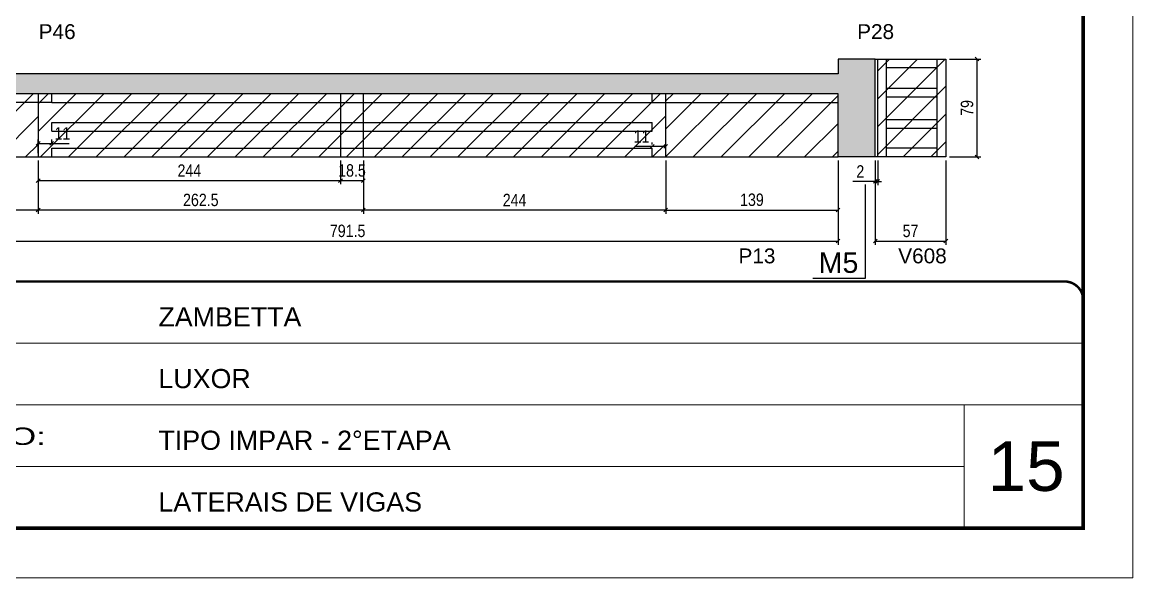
# Model space of a CAD drawing. Extents: x 3309 to 9563, y -2522 to 14608.
# Drawn here: x 7082 to 7978, y 10112 to 10561 of the extents above; entities that cross this region are included whole.
import ezdxf

# ---------------------------------------------------------------- set-up
doc = ezdxf.new("R2010")
doc.units = 0
doc.linetypes.add('CONTINUO', pattern=[0])
doc.linetypes.add('DASHED', pattern=[0.75, 0.5, -0.25])
for name, color, linetype in [('5', 5, 'Continuous'), ('COTA', 241, 'Continuous'), ('NOMENCLATURA', 7, 'Continuous'), ('Painéis', 200, 'Continuous'), ('SARR_2.2x7', 40, 'Continuous')]:
    doc.layers.add(name, color=color, linetype=linetype)
for name, color, linetype, lineweight in [('CARIMBO', 255, 'Continuous', 9), ('Folhas', 255, 'Continuous', 9), ('Hachura', 251, 'Continuous', 9), ('SARRAFO DE PRESSAO', 251, 'DASHED', 9)]:
    doc.layers.add(name, color=color, linetype=linetype, lineweight=lineweight)
doc.styles.add('ARIAL', font='arial.ttf')
doc.styles.add('COTA TECNICA', font='techl___.ttf', dxfattribs={"height": 10})
doc.styles.get("Standard").update_dxf_attribs({"font": 'arial.ttf'})
doc.styles.add('Tecnologia', font='')
doc.styles.get('Tecnologia').set_extended_font_data('Forgotten Futurist')
doc.dimstyles.new('PAINEL', dxfattribs={"dimtxt": 10, "dimasz": 3, "dimexe": 3, "dimexo": 3, "dimgap": 3, "dimtad": 1, "dimdec": 1, "dimzin": 12, "dimdsep": 46, "dimtxsty": 'COTA TECNICA', "dimblk1": 'OBLIQUE', "dimblk2": 'OBLIQUE', "dimsah": 1, "dimcen": 0.9, "dimclrd": 4, "dimclre": 4, "dimclrt": 240, "dimadec": 1, "dimazin": 3, "dimtfac": 1, "dimtdec": 1, "dimtmove": 0, "dimatfit": 3, "dimfxl": 1, "dimtolj": 1, "dimtzin": 12, "dimarcsym": 0})

# ---------------------------------------------------------------- blocks, each defined once
blk = doc.blocks.new('9999999999')
at = {"color": 30, "linetype": 'CONTINUO'}
for p, q in [((98564.56, 34379.64), (99583.98, 34379.64)), ((98564.56, 34329.83), (99487.98, 34329.83)), ((99583.98, 34329.83), (99487.98, 34329.83)), ((99487.98, 34329.83), (99487.98, 34230.21)), ((98564.56, 34280.02), (99487.98, 34280.02))]:
    blk.add_line(p, q, dxfattribs=at)
at = {"color": 30, "linetype": 'CONTINUO', "const_width": 2}
blk.add_lwpolyline([(99583.98, 34230.21), (99583.98, 34414.45, 0.414214), (99568.98, 34429.45), (98228.98, 34429.45, 0.414214), (98213.98, 34414.45), (98213.98, 34245.21, 0.414214), (98228.98, 34230.21), (99583.98, 34230.21)], format="xyb", dxfattribs=at)
at = {"layer": 'Folhas'}
blk.add_lwpolyline([(98138.98, 34190.21), (99623.98, 34190.21), (99623.98, 35240.21), (98138.98, 35240.21)], close=True, dxfattribs=at)
at = {"layer": 'Folhas', "color": 30, "const_width": 3}
blk.add_lwpolyline([(98213.98, 34230.21), (99583.98, 34230.21), (99583.98, 35200.21), (98213.98, 35200.21)], close=True, dxfattribs=at)
at = {"color": 7, "linetype": 'Continuous', "ltscale": 5, "style": 'ARIAL'}
for s, height, p in [('ZAMBETTA', 15.483, (98837.68, 34393.13)), ('LUXOR', 15.483, (98837.68, 34343.32)), ('TIPO IMPAR - 2°ETAPA', 15.4829, (98837.68, 34293.51)), ('LATERAIS DE VIGAS', 15.4829, (98837.68, 34243.7))]:
    blk.add_text(s, height=height, dxfattribs=at).set_placement(p)
at = {"layer": 'Folhas', "color": 7, "style": 'Tecnologia', "width": 1.5}
blk.add_text('PAVIMENTO:', height=14, dxfattribs=at).set_placement((98573.65, 34297.5))
blk = doc.blocks.new('_Oblique')
at = {"color": 0, "linetype": 'ByBlock', "lineweight": -2}
blk.add_line((-0.5, -0.5), (0.5, 0.5), dxfattribs=at)
blk = doc.blocks.new('*D530')
at = {"layer": 'COTA', "color": 4, "lineweight": -2, "transparency": 16777216}
for p, q in [((7770.01, 10449), (7770.01, 10381.05)), ((7827.01, 10449), (7827.01, 10381.05)), ((7770.01, 10384.05), (7827.01, 10384.05))]:
    blk.add_line(p, q, dxfattribs=at)
at = {"layer": 'Defpoints', "color": 0, "transparency": 16777216}
for p in [(7770.01, 10452), (7827.01, 10452), (7827.01, 10384.05)]:
    blk.add_point(p, dxfattribs=at)
at = {"layer": 'COTA', "color": 4, "lineweight": -2, "transparency": 16777216, "xscale": 3, "yscale": 3, "zscale": 3, "rotation": 180}
blk.add_blockref('_Oblique', (7770.01, 10384.05), dxfattribs=at)
at = {"layer": 'COTA', "color": 4, "lineweight": -2, "transparency": 16777216, "xscale": 3, "yscale": 3, "zscale": 3}
blk.add_blockref('_Oblique', (7827.01, 10384.05), dxfattribs=at)
at = {"layer": 'COTA', "color": 240, "transparency": 16777216, "insert": (7798.51, 10392.16), "char_height": 10, "attachment_point": 5, "style": 'COTA TECNICA'}
blk.add_mtext('\\A1;57', dxfattribs=at)
blk = doc.blocks.new('*D531')
at = {"layer": 'COTA', "color": 4, "lineweight": -2, "transparency": 16777216}
for p, q in [((6948.51, 10449), (6948.51, 10381.05)), ((7740.01, 10449), (7740.01, 10381.05)), ((6948.51, 10384.05), (7740.01, 10384.05))]:
    blk.add_line(p, q, dxfattribs=at)
at = {"layer": 'Defpoints', "color": 0, "transparency": 16777216}
for p in [(6948.51, 10452), (7740.01, 10452), (7740.01, 10384.05)]:
    blk.add_point(p, dxfattribs=at)
at = {"layer": 'COTA', "color": 4, "lineweight": -2, "transparency": 16777216, "xscale": 3, "yscale": 3, "zscale": 3, "rotation": 180}
blk.add_blockref('_Oblique', (6948.51, 10384.05), dxfattribs=at)
at = {"layer": 'COTA', "color": 4, "lineweight": -2, "transparency": 16777216, "xscale": 3, "yscale": 3, "zscale": 3}
blk.add_blockref('_Oblique', (7740.01, 10384.05), dxfattribs=at)
at = {"layer": 'COTA', "color": 240, "transparency": 16777216, "insert": (7344.26, 10392.19), "char_height": 10, "attachment_point": 5, "style": 'COTA TECNICA'}
blk.add_mtext('\\A1;791.5', dxfattribs=at)
blk = doc.blocks.new('*D532')
at = {"layer": 'COTA', "color": 4, "lineweight": -2, "transparency": 16777216}
for p, q in [((7094.51, 10449), (7094.51, 10429.85)), ((7338.51, 10449), (7338.51, 10429.85)), ((7094.51, 10432.85), (7338.51, 10432.85))]:
    blk.add_line(p, q, dxfattribs=at)
at = {"layer": 'Defpoints', "color": 0, "transparency": 16777216}
for p in [(7094.51, 10452), (7338.51, 10452), (7338.51, 10432.85)]:
    blk.add_point(p, dxfattribs=at)
at = {"layer": 'COTA', "color": 4, "lineweight": -2, "transparency": 16777216, "xscale": 3, "yscale": 3, "zscale": 3, "rotation": 180}
blk.add_blockref('_Oblique', (7094.51, 10432.85), dxfattribs=at)
at = {"layer": 'COTA', "color": 4, "lineweight": -2, "transparency": 16777216, "xscale": 3, "yscale": 3, "zscale": 3}
blk.add_blockref('_Oblique', (7338.51, 10432.85), dxfattribs=at)
at = {"layer": 'COTA', "color": 240, "transparency": 16777216, "insert": (7216.51, 10440.92), "char_height": 10, "attachment_point": 5, "style": 'COTA TECNICA'}
blk.add_mtext('\\A1;244', dxfattribs=at)
blk = doc.blocks.new('*D522')
at = {"layer": 'COTA', "color": 4, "lineweight": -2, "transparency": 16777216}
for p, q in [((7601.01, 10449), (7601.01, 10406.06)), ((7740.01, 10449), (7740.01, 10406.06)), ((7601.01, 10409.06), (7740.01, 10409.06))]:
    blk.add_line(p, q, dxfattribs=at)
at = {"layer": 'Defpoints', "color": 0, "transparency": 16777216}
for p in [(7601.01, 10452), (7740.01, 10452), (7740.01, 10409.06)]:
    blk.add_point(p, dxfattribs=at)
at = {"layer": 'COTA', "color": 4, "lineweight": -2, "transparency": 16777216, "xscale": 3, "yscale": 3, "zscale": 3, "rotation": 180}
blk.add_blockref('_Oblique', (7601.01, 10409.06), dxfattribs=at)
at = {"layer": 'COTA', "color": 4, "lineweight": -2, "transparency": 16777216, "xscale": 3, "yscale": 3, "zscale": 3}
blk.add_blockref('_Oblique', (7740.01, 10409.06), dxfattribs=at)
at = {"layer": 'COTA', "color": 240, "transparency": 16777216, "insert": (7670.51, 10417.31), "char_height": 10, "attachment_point": 5, "style": 'COTA TECNICA'}
blk.add_mtext('\\A1;139', dxfattribs=at)
blk = doc.blocks.new('*D533')
at = {"layer": 'COTA', "color": 4, "lineweight": -2, "transparency": 16777216}
for p, q in [((7338.51, 10449), (7338.51, 10429.85)), ((7357.01, 10449), (7357.01, 10429.85)), ((7338.51, 10432.85), (7357.01, 10432.85))]:
    blk.add_line(p, q, dxfattribs=at)
at = {"layer": 'Defpoints', "color": 0, "transparency": 16777216}
for p in [(7338.51, 10452), (7357.01, 10452), (7357.01, 10432.85)]:
    blk.add_point(p, dxfattribs=at)
at = {"layer": 'COTA', "color": 4, "lineweight": -2, "transparency": 16777216, "xscale": 3, "yscale": 3, "zscale": 3, "rotation": 180}
blk.add_blockref('_Oblique', (7338.51, 10432.85), dxfattribs=at)
at = {"layer": 'COTA', "color": 4, "lineweight": -2, "transparency": 16777216, "xscale": 3, "yscale": 3, "zscale": 3}
blk.add_blockref('_Oblique', (7357.01, 10432.85), dxfattribs=at)
at = {"layer": 'COTA', "color": 240, "transparency": 16777216, "insert": (7347.76, 10440.98), "char_height": 10, "attachment_point": 5, "style": 'COTA TECNICA'}
blk.add_mtext('\\A1;18.5', dxfattribs=at)
blk = doc.blocks.new('*D537')
at = {"layer": 'COTA', "color": 4, "lineweight": -2, "transparency": 16777216}
for p, q in [((7094.51, 10449), (7094.51, 10406.06)), ((7357.01, 10449), (7357.01, 10406.06)), ((7357.01, 10409.06), (7094.51, 10409.06))]:
    blk.add_line(p, q, dxfattribs=at)
at = {"layer": 'Defpoints', "color": 0, "transparency": 16777216}
for p in [(7094.51, 10452), (7357.01, 10452), (7094.51, 10409.06)]:
    blk.add_point(p, dxfattribs=at)
at = {"layer": 'COTA', "color": 4, "lineweight": -2, "transparency": 16777216, "xscale": 3, "yscale": 3, "zscale": 3, "rotation": 180}
blk.add_blockref('_Oblique', (7094.51, 10409.06), dxfattribs=at)
at = {"layer": 'COTA', "color": 4, "lineweight": -2, "transparency": 16777216, "xscale": 3, "yscale": 3, "zscale": 3}
blk.add_blockref('_Oblique', (7357.01, 10409.06), dxfattribs=at)
at = {"layer": 'COTA', "color": 240, "transparency": 16777216, "insert": (7225.76, 10417.17), "char_height": 10, "attachment_point": 5, "style": 'COTA TECNICA'}
blk.add_mtext('\\A1;262.5', dxfattribs=at)
blk = doc.blocks.new('*D538')
at = {"layer": 'COTA', "color": 4, "lineweight": -2, "transparency": 16777216}
for p, q in [((7590.01, 10460.47), (7575.92, 10460.47)), ((7590.01, 10462), (7590.01, 10463.47)), ((7601.01, 10460.47), (7590.01, 10460.47)), ((7601.01, 10462), (7601.01, 10463.47))]:
    blk.add_line(p, q, dxfattribs=at)
at = {"layer": 'Defpoints', "color": 0, "transparency": 16777216}
for p in [(7590.01, 10460.47), (7590.01, 10459), (7601.01, 10459)]:
    blk.add_point(p, dxfattribs=at)
at = {"layer": 'COTA', "color": 4, "lineweight": -2, "transparency": 16777216, "xscale": 3, "yscale": 3, "zscale": 3, "rotation": 180}
blk.add_blockref('_Oblique', (7590.01, 10460.47), dxfattribs=at)
at = {"layer": 'COTA', "color": 4, "lineweight": -2, "transparency": 16777216, "xscale": 3, "yscale": 3, "zscale": 3}
blk.add_blockref('_Oblique', (7601.01, 10460.47), dxfattribs=at)
at = {"layer": 'COTA', "color": 240, "transparency": 16777216, "insert": (7581.47, 10468.53), "char_height": 10, "attachment_point": 5, "style": 'COTA TECNICA'}
blk.add_mtext('\\A1;11', dxfattribs=at)
blk = doc.blocks.new('*D539')
at = {"layer": 'COTA', "color": 4, "lineweight": -2, "transparency": 16777216}
for p, q in [((7094.51, 10455), (7094.51, 10465.9)), ((7094.51, 10462.9), (7105.51, 10462.9)), ((7105.51, 10462), (7105.51, 10465.9)), ((7105.51, 10462.9), (7119.6, 10462.9))]:
    blk.add_line(p, q, dxfattribs=at)
at = {"layer": 'Defpoints', "color": 0, "transparency": 16777216}
for p in [(7105.51, 10462.9), (7094.51, 10452), (7105.51, 10459)]:
    blk.add_point(p, dxfattribs=at)
at = {"layer": 'COTA', "color": 4, "lineweight": -2, "transparency": 16777216, "xscale": 3, "yscale": 3, "zscale": 3, "rotation": 180}
blk.add_blockref('_Oblique', (7094.51, 10462.9), dxfattribs=at)
at = {"layer": 'COTA', "color": 4, "lineweight": -2, "transparency": 16777216, "xscale": 3, "yscale": 3, "zscale": 3}
blk.add_blockref('_Oblique', (7105.51, 10462.9), dxfattribs=at)
at = {"layer": 'COTA', "color": 240, "transparency": 16777216, "insert": (7114.05, 10470.96), "char_height": 10, "attachment_point": 5, "style": 'COTA TECNICA'}
blk.add_mtext('\\A1;11', dxfattribs=at)
blk = doc.blocks.new('*D523')
at = {"layer": 'COTA', "color": 4, "lineweight": -2, "transparency": 16777216}
for p, q in [((7770.01, 10449), (7770.01, 10429.21)), ((7772.01, 10449), (7772.01, 10429.21)), ((7770.01, 10432.21), (7751.9, 10432.21)), ((7772.01, 10432.21), (7770.01, 10432.21)), ((7772.01, 10432.21), (7775.01, 10432.21))]:
    blk.add_line(p, q, dxfattribs=at)
at = {"layer": 'Defpoints', "color": 0, "transparency": 16777216}
for p in [(7770.01, 10452), (7772.01, 10452), (7770.01, 10432.21)]:
    blk.add_point(p, dxfattribs=at)
at = {"layer": 'COTA', "color": 4, "lineweight": -2, "transparency": 16777216, "xscale": 3, "yscale": 3, "zscale": 3}
blk.add_blockref('_Oblique', (7770.01, 10432.21), dxfattribs=at)
at = {"layer": 'COTA', "color": 4, "lineweight": -2, "transparency": 16777216, "xscale": 3, "yscale": 3, "zscale": 3, "rotation": 180}
blk.add_blockref('_Oblique', (7772.01, 10432.21), dxfattribs=at)
at = {"layer": 'COTA', "color": 240, "transparency": 16777216, "insert": (7757.96, 10440.21), "char_height": 10, "attachment_point": 5, "style": 'COTA TECNICA'}
blk.add_mtext('\\A1;2', dxfattribs=at)
blk = doc.blocks.new('*D540')
at = {"layer": 'COTA', "color": 4, "lineweight": -2, "transparency": 16777216}
for p, q in [((7830.01, 10531), (7855.24, 10531)), ((7852.24, 10452), (7852.24, 10531)), ((7830.01, 10452), (7855.24, 10452))]:
    blk.add_line(p, q, dxfattribs=at)
at = {"layer": 'Defpoints', "color": 0, "transparency": 16777216}
for p in [(7827.01, 10531), (7852.24, 10531), (7827.01, 10452)]:
    blk.add_point(p, dxfattribs=at)
at = {"layer": 'COTA', "color": 4, "lineweight": -2, "transparency": 16777216, "xscale": 3, "yscale": 3, "zscale": 3}
for p, rotation in [((7852.24, 10531), 90), ((7852.24, 10452), 270)]:
    blk.add_blockref('_Oblique', p, dxfattribs=dict(at, rotation=rotation))
at = {"layer": 'COTA', "color": 240, "transparency": 16777216, "insert": (7844.13, 10491.5), "char_height": 10, "attachment_point": 5, "rotation": 90, "style": 'COTA TECNICA'}
blk.add_mtext('\\A1;79', dxfattribs=at)
blk = doc.blocks.new('*D526')
at = {"layer": 'COTA', "color": 4, "lineweight": -2, "transparency": 16777216}
for p, q in [((7357.01, 10449), (7357.01, 10406.06)), ((7601.01, 10449), (7601.01, 10406.06)), ((7601.01, 10409.06), (7357.01, 10409.06))]:
    blk.add_line(p, q, dxfattribs=at)
at = {"layer": 'Defpoints', "color": 0, "transparency": 16777216}
for p in [(7357.01, 10452), (7601.01, 10452), (7357.01, 10409.06)]:
    blk.add_point(p, dxfattribs=at)
at = {"layer": 'COTA', "color": 4, "lineweight": -2, "transparency": 16777216, "xscale": 3, "yscale": 3, "zscale": 3, "rotation": 180}
blk.add_blockref('_Oblique', (7357.01, 10409.06), dxfattribs=at)
at = {"layer": 'COTA', "color": 4, "lineweight": -2, "transparency": 16777216, "xscale": 3, "yscale": 3, "zscale": 3}
blk.add_blockref('_Oblique', (7601.01, 10409.06), dxfattribs=at)
at = {"layer": 'COTA', "color": 240, "transparency": 16777216, "insert": (7479.01, 10417.14), "char_height": 10, "attachment_point": 5, "style": 'COTA TECNICA'}
blk.add_mtext('\\A1;244', dxfattribs=at)
blk = doc.blocks.new('*D527')
at = {"layer": 'COTA', "color": 4, "lineweight": -2, "transparency": 16777216}
for p, q in [((6948.51, 10449), (6948.51, 10406.06)), ((7094.51, 10449), (7094.51, 10406.06)), ((7094.51, 10409.06), (6948.51, 10409.06))]:
    blk.add_line(p, q, dxfattribs=at)
at = {"layer": 'Defpoints', "color": 0, "transparency": 16777216}
for p in [(6948.51, 10452), (7094.51, 10452), (6948.51, 10409.06)]:
    blk.add_point(p, dxfattribs=at)
at = {"layer": 'COTA', "color": 4, "lineweight": -2, "transparency": 16777216, "xscale": 3, "yscale": 3, "zscale": 3, "rotation": 180}
blk.add_blockref('_Oblique', (6948.51, 10409.06), dxfattribs=at)
at = {"layer": 'COTA', "color": 4, "lineweight": -2, "transparency": 16777216, "xscale": 3, "yscale": 3, "zscale": 3}
blk.add_blockref('_Oblique', (7094.51, 10409.06), dxfattribs=at)
at = {"layer": 'COTA', "color": 240, "transparency": 16777216, "insert": (7021.51, 10417.17), "char_height": 10, "attachment_point": 5, "style": 'COTA TECNICA'}
blk.add_mtext('\\A1;146', dxfattribs=at)

msp = doc.modelspace()

# ---------------------------------------------------------------- hatches: boundary and pattern name
at = {"layer": 'COTA'}
h = msp.add_hatch(dxfattribs=at)
h.set_pattern_fill('AR-CONC', color=256, scale=0.03)
h.set_pattern_definition([(50, (3358.4705, 591.778), (5.46554, -0.4781726), [0.5715, -6.2865]), (355, (3358.4705, 591.778), (-1.0573026, 5.7317054), [0.4572, -5.0292175]), (100.451445, (3358.926, 591.7383), (4.4082374, 5.2535326), [0.4857003, -5.3427073]), (46.1842, (3358.4705, 593.302), (8.1323712, -1.26127), [0.85725, -9.42975]), (96.63556, (3359.148, 593.197), (7.122124, 7.422784), [0.728551, -8.014068]), (351.18415, (3358.4705, 593.302), (7.122124, 7.422784), [0.685799, -7.543792]), (21, (3359.2325, 592.921), (4.5484317, -3.067956), [0.5715, -6.2865]), (326, (3359.2325, 592.921), (1.8540609, 5.525639), [0.4572, -5.0292]), (71.451445, (3359.6116, 592.6655), (6.4024926, 2.457683), [0.4857003, -5.342698]), (37.5, (3358.4705, 591.7782), (0.0926581, 2.53665117), [0, -4.96824, 0, -5.1054, 0, -5.04825]), (7.5, (3358.4705, 591.7782), (2.0045899, 3.00541724), [0, -2.91084, 0, -4.85394, 0, -1.92405]), (327.5, (3356.7713, 591.7782), (4.06771786, -0.17186232), [0, -1.905, 0, -5.9436, 0, -7.8867]), (317.5, (3356.0093, 591.7782), (4.4438754, 0.7627947), [0, -2.4765, 0, -3.94716, 0, -5.6007])])
h.paths.add_polyline_path([(6948.51, 10503), (7740.01, 10503), (7740.01, 10452), (7770.01, 10452), (7770.01, 10531), (7740.01, 10531), (7740.01, 10519), (6948.51, 10519)])
at = {"layer": 'Hachura', "linetype": 'ByBlock'}
h = msp.add_hatch(dxfattribs=at)
h.set_pattern_fill('ANSI31', color=256, scale=5)
h.paths.add_polyline_path([(7159.51, 11084.94), (6948.51, 11084.94), (6948.51, 11070.94), (7159.51, 11070.94)])
h.paths.add_polyline_path([(7148.51, 11056.94), (6948.51, 11056.94), (6948.51, 11005.94), (7148.51, 11005.94)])
h.paths.add_polyline_path([(7801.01, 11056.94), (7655.01, 11056.94), (7655.01, 11005.94), (7801.01, 11005.94)])
h.paths.add_polyline_path([(7801.01, 10903.7), (7590.01, 10903.7), (7590.01, 10889.7), (7801.01, 10889.7)])
h.paths.add_polyline_path([(7801.01, 10875.7), (7601.01, 10875.7), (7601.01, 10824.7), (7801.01, 10824.7)])
h.paths.add_polyline_path([(7094.51, 10875.7), (6948.51, 10875.7), (6948.51, 10824.7), (7094.51, 10824.7)])
h.paths.add_polyline_path([(7174.51, 10684.08), (7035.51, 10684.08), (7035.51, 10633.08), (7174.51, 10633.08)])
h.paths.add_polyline_path([(7827.01, 10684.08), (7681.01, 10684.08), (7681.01, 10633.08), (7827.01, 10633.08)])
h.paths.add_polyline_path([(7740.01, 10503), (7601.01, 10503), (7601.01, 10452), (7740.01, 10452)])
h.paths.add_polyline_path([(7094.51, 10503), (6948.51, 10503), (6948.51, 10452), (7094.51, 10452)])
h = msp.add_hatch(dxfattribs=at)
h.set_pattern_fill('ANSI31', color=256, scale=5)
h.set_pattern_definition([(45, (3140.764, 591.778), (-11.22532, 11.22532), [])])
h.paths.add_polyline_path([(7827.01, 10531), (7772.01, 10531), (7772.01, 10452), (7827.01, 10452)])
h.paths.add_polyline_path([(7601.01, 10452), (7601.01, 10503), (7357.01, 10503), (7357.01, 10452)])
h.paths.add_polyline_path([(7357.01, 10503), (7338.51, 10503), (7338.51, 10452), (7357.01, 10452)])
h.paths.add_polyline_path([(7094.51, 10503), (7094.51, 10452), (7338.51, 10452), (7338.51, 10503)])

# ---------------------------------------------------------------- linework, layer by layer
at = {"layer": 'COTA'}
for p, q in [((7770.01, 10531), (7740.01, 10531)), ((7740.01, 10531), (7740.01, 10519)), ((7740.01, 10519), (6948.51, 10519)), ((7770.01, 10452), (7740.01, 10452))]:
    msp.add_line(p, q, dxfattribs=at)
at = {"layer": 'NOMENCLATURA', "linetype": 'Continuous'}
for p, q in [((7762.1, 10354.12), (7762.1, 10429.7)), ((7719.69, 10354.12), (7762.1, 10354.12))]:
    msp.add_line(p, q, dxfattribs=at)
at = {"layer": 'Painéis', "linetype": 'ByBlock'}
for p, q in [((7770.01, 10452), (7770.01, 10531)), ((7770.01, 10531), (7827.01, 10531)), ((7772.01, 10452), (7772.01, 10531)), ((7827.01, 10531), (7827.01, 10452)), ((7740.01, 10503), (6948.51, 10503)), ((7094.51, 10503), (7094.51, 10452)), ((7338.51, 10503), (7338.51, 10452)), ((7357.01, 10452), (7357.01, 10503)), ((7601.01, 10452), (7601.01, 10503)), ((7740.01, 10452), (7740.01, 10503)), ((6948.51, 10452), (7740.01, 10452)), ((7827.01, 10452), (7770.01, 10452))]:
    msp.add_line(p, q, dxfattribs=at)
at = {"layer": 'SARR_2.2x7', "linetype": 'Continuous'}
for p, q in [((7779.01, 10452), (7779.01, 10531)), ((7820.01, 10452), (7820.01, 10531)), ((7820.01, 10524), (7779.01, 10524)), ((7820.01, 10507.25), (7779.01, 10507.25)), ((7094.51, 10496), (6948.51, 10496)), ((7105.51, 10496), (7094.51, 10496)), ((7105.51, 10496), (7105.51, 10503)), ((7105.51, 10496), (7357.01, 10496)), ((7357.01, 10496), (7590.01, 10496)), ((7590.01, 10496), (7590.01, 10503)), ((7590.01, 10496), (7601.01, 10496)), ((7601.01, 10496), (7740.01, 10496)), ((7820.01, 10500.25), (7779.01, 10500.25)), ((7105.51, 10472.83), (7105.51, 10479.83)), ((7105.51, 10479.83), (7357.01, 10479.83)), ((7357.01, 10479.83), (7590.01, 10479.83)), ((7590.01, 10472.83), (7590.01, 10479.83)), ((7820.01, 10481.99), (7779.01, 10481.99)), ((7105.51, 10472.83), (7357.01, 10472.83)), ((7357.01, 10472.83), (7590.01, 10472.83)), ((7820.01, 10474.99), (7779.01, 10474.99)), ((7105.51, 10452), (7105.51, 10459)), ((7105.51, 10459), (7357.01, 10459)), ((7357.01, 10459), (7590.01, 10459)), ((7590.01, 10452), (7590.01, 10459)), ((7820.01, 10459), (7779.01, 10459))]:
    msp.add_line(p, q, dxfattribs=at)

# ---------------------------------------------------------------- block references
at = {"layer": 'SARRAFO DE PRESSAO', "color": 6, "linetype": 'ByBlock'}
msp.add_blockref('9999999999', (-91646.11, -24078.07), dxfattribs=at)

# ---------------------------------------------------------------- texts
at = {"layer": '5', "linetype": 'Continuous'}
for s, rotation, p in [('P46', 0.00004, (7094.94, 10547.13)), ('P28', 0.00004, (7755.43, 10547.13)), ('P13', 359.99996, (7659.67, 10366.04)), ('V608', 0.00004, (7788.59, 10366.04))]:
    msp.add_text(s, height=12, rotation=rotation, dxfattribs=at).set_placement(p)
at = {"layer": 'CARIMBO', "style": 'ARIAL'}
msp.add_text('15', height=40, dxfattribs=at).set_placement((7860.73, 10182.28))
at = {"layer": 'NOMENCLATURA', "linetype": 'Continuous'}
msp.add_text('M5', height=16.5, dxfattribs=at).set_placement((7724.4, 10358.32))

# ---------------------------------------------------------------- dimensions: what is measured, and where the dimension line sits
at = {"layer": 'COTA'}
for base, p1, p2, angle, picture, middle in [((7852.24, 10531), (7827.01, 10452), (7827.01, 10531), 90, '*D540', (7844.13, 10491.5)), ((7105.51, 10462.9), (7094.51, 10452), (7105.51, 10459), 180, '*D539', (7114.05, 10470.96)), ((7590.01, 10460.47), (7601.01, 10459), (7590.01, 10459), 180, '*D538', (7581.47, 10468.53)), ((7740.01, 10384.05), (6948.51, 10452), (7740.01, 10452), 180, '*D531', (7344.26, 10392.19)), ((6948.51, 10409.06), (7094.51, 10452), (6948.51, 10452), 180, '*D527', (7021.51, 10417.17)), ((7094.51, 10409.06), (7357.01, 10452), (7094.51, 10452), 180, '*D537', (7225.76, 10417.17)), ((7357.01, 10409.06), (7601.01, 10452), (7357.01, 10452), 180, '*D526', (7479.01, 10417.14))]:
    dim = msp.add_linear_dim(base=base, p1=p1, p2=p2, angle=angle, dimstyle='PAINEL', dxfattribs=at)
    dim.commit()
    dim.dimension.update_dxf_attribs({"geometry": picture, "text_midpoint": middle})
for base, p1, p2, picture, middle in [((7338.51, 10432.85), (7094.51, 10452), (7338.51, 10452), '*D532', (7216.51, 10440.92)), ((7770.01, 10432.21), (7772.01, 10452), (7770.01, 10452), '*D523', (7757.96, 10440.21)), ((7827.01, 10384.05), (7770.01, 10452), (7827.01, 10452), '*D530', (7798.51, 10392.16))]:
    dim = msp.add_linear_dim(base=base, p1=p1, p2=p2, dimstyle='PAINEL', dxfattribs=at)
    dim.commit()
    dim.dimension.update_dxf_attribs({"geometry": picture, "text_midpoint": middle})
dim = msp.add_linear_dim(base=(7357.01, 10432.85), p1=(7338.51, 10452), p2=(7357.01, 10452), dimstyle='PAINEL', dxfattribs=at)
dim.commit()
dim.dimension.update_dxf_attribs({"geometry": '*D533', "text_midpoint": (7347.76, 10432.85), "dimtype": 160})
dim = msp.add_linear_dim(base=(7740.01, 10409.06), p1=(7601.01, 10452), p2=(7740.01, 10452), dimstyle='PAINEL', override={"dimtmove": 1}, dxfattribs=at)
dim.commit()
dim.dimension.update_dxf_attribs({"geometry": '*D522', "text_midpoint": (7670.51, 10417.31)})

doc.saveas('drawing.dxf')
